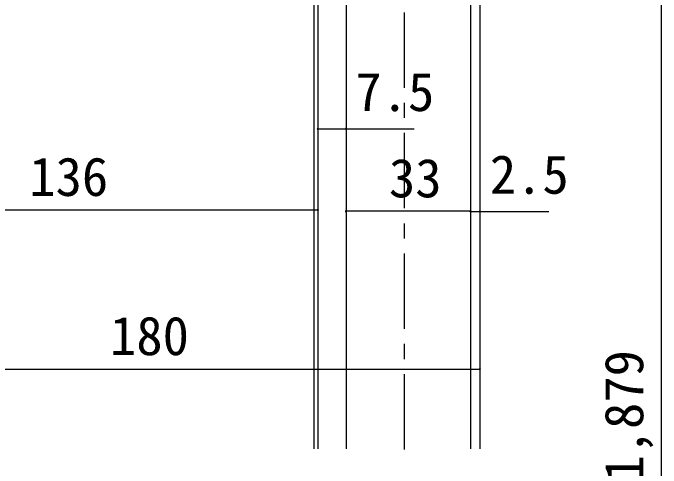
# Model space of a CAD drawing. Units: millimetres, scale not verified. Extents: x -800 to 800, y -554 to 554.
# Drawn here: x -371.2 to -199.3, y 189.1 to 309.9 of the extents above; entities that cross this region are included whole.
import ezdxf
from ezdxf.enums import TextEntityAlignment as Align

# ---------------------------------------------------------------- set-up
doc = ezdxf.new("R2010")
doc.units = ezdxf.units.MM
doc.header["$LTSCALE"] = 4
doc.linetypes.add('CHAIN1', pattern=[8, 5, -1, 1, -1])
doc.layers.add('2-0', color=7, linetype='Continuous', lineweight=25)
doc.styles.add('ＭＳ ゴシック', font='')
doc.styles.get('ＭＳ ゴシック').set_extended_font_data('MS Gothic')

msp = doc.modelspace()

# ---------------------------------------------------------------- linework, layer by layer
at = {"layer": '2-0', "linetype": 'CHAIN1'}
msp.add_line((-267.338, 194.062), (-267.338, 446.23), dxfattribs=at)
at = {"layer": '2-0'}
for p, q in [((-291.338, 379.826), (-291.338, 194.194)), ((-290.338, 379.826), (-290.338, 194.194)), ((-247.338, 379.826), (-247.338, 194.194)), ((-290.338, 373.238), (-290.338, 256.385)), ((-282.838, 371.826), (-282.838, 194.194)), ((-249.838, 371.826), (-249.838, 194.194)), ((-247.338, 371.902), (-247.338, 214.138)), ((-199.287, 371.826), (-199.287, 18.826)), ((-290.338, 278.076), (-290.338, 277.899)), ((-282.838, 278.076), (-282.838, 277.899)), ((-249.838, 275.576), (-249.838, 255.955)), ((-282.838, 274.076), (-282.838, 256.016)), ((-249.838, 274.076), (-249.838, 256.016)), ((-247.338, 274.016), (-247.338, 255.955)), ((-426.338, 257.635), (-290.338, 257.635)), ((-249.838, 257.266), (-282.838, 257.266)), ((-427.338, 215.388), (-247.338, 215.388))]:
    msp.add_line(p, q, dxfattribs=at)
for points in [[(-290.338, 279.149), (-282.838, 279.149), (-264.753, 279.149)], [(-249.838, 257.205), (-247.338, 257.205), (-229.09, 257.205)]]:
    msp.add_lwpolyline(points, dxfattribs=at)
for centre, start, end in [((-290.338, 279.149), 0, 180), ((-290.338, 279.149), 180, 0), ((-282.838, 279.149), 0, 180), ((-282.838, 279.149), 180, 0), ((-290.338, 257.635), 0, 180), ((-290.338, 257.635), 180, 0), ((-282.838, 257.266), 0, 180), ((-282.838, 257.266), 180, 0), ((-249.838, 257.266), 0, 180), ((-249.838, 257.205), 0, 180), ((-249.838, 257.266), 180, 0), ((-249.838, 257.205), 180, 0), ((-247.338, 257.205), 0, 180), ((-247.338, 257.205), 180, 0), ((-247.338, 215.388), 0, 180), ((-247.338, 215.388), 180, 0)]:
    msp.add_arc(centre, 0.156, start, end, dxfattribs=at)

# ---------------------------------------------------------------- texts
at = {"layer": '2-0', "style": 'ＭＳ ゴシック'}
for s, p in [('7.5', (-280.363, 280.789)), ('2.5', (-244.7, 258.845)), ('136', (-366.858, 258.26)), ('33', (-271.455, 257.891)), ('180', (-345.439, 216.013))]:
    msp.add_text(s, height=10.26, dxfattribs=at).set_placement(p, align=Align.BOTTOM_LEFT)
msp.add_text('DH:1,879', height=10.26, rotation=90, dxfattribs=at).set_placement((-200.927, 164.595), align=Align.BOTTOM_LEFT)

doc.saveas('drawing.dxf')
